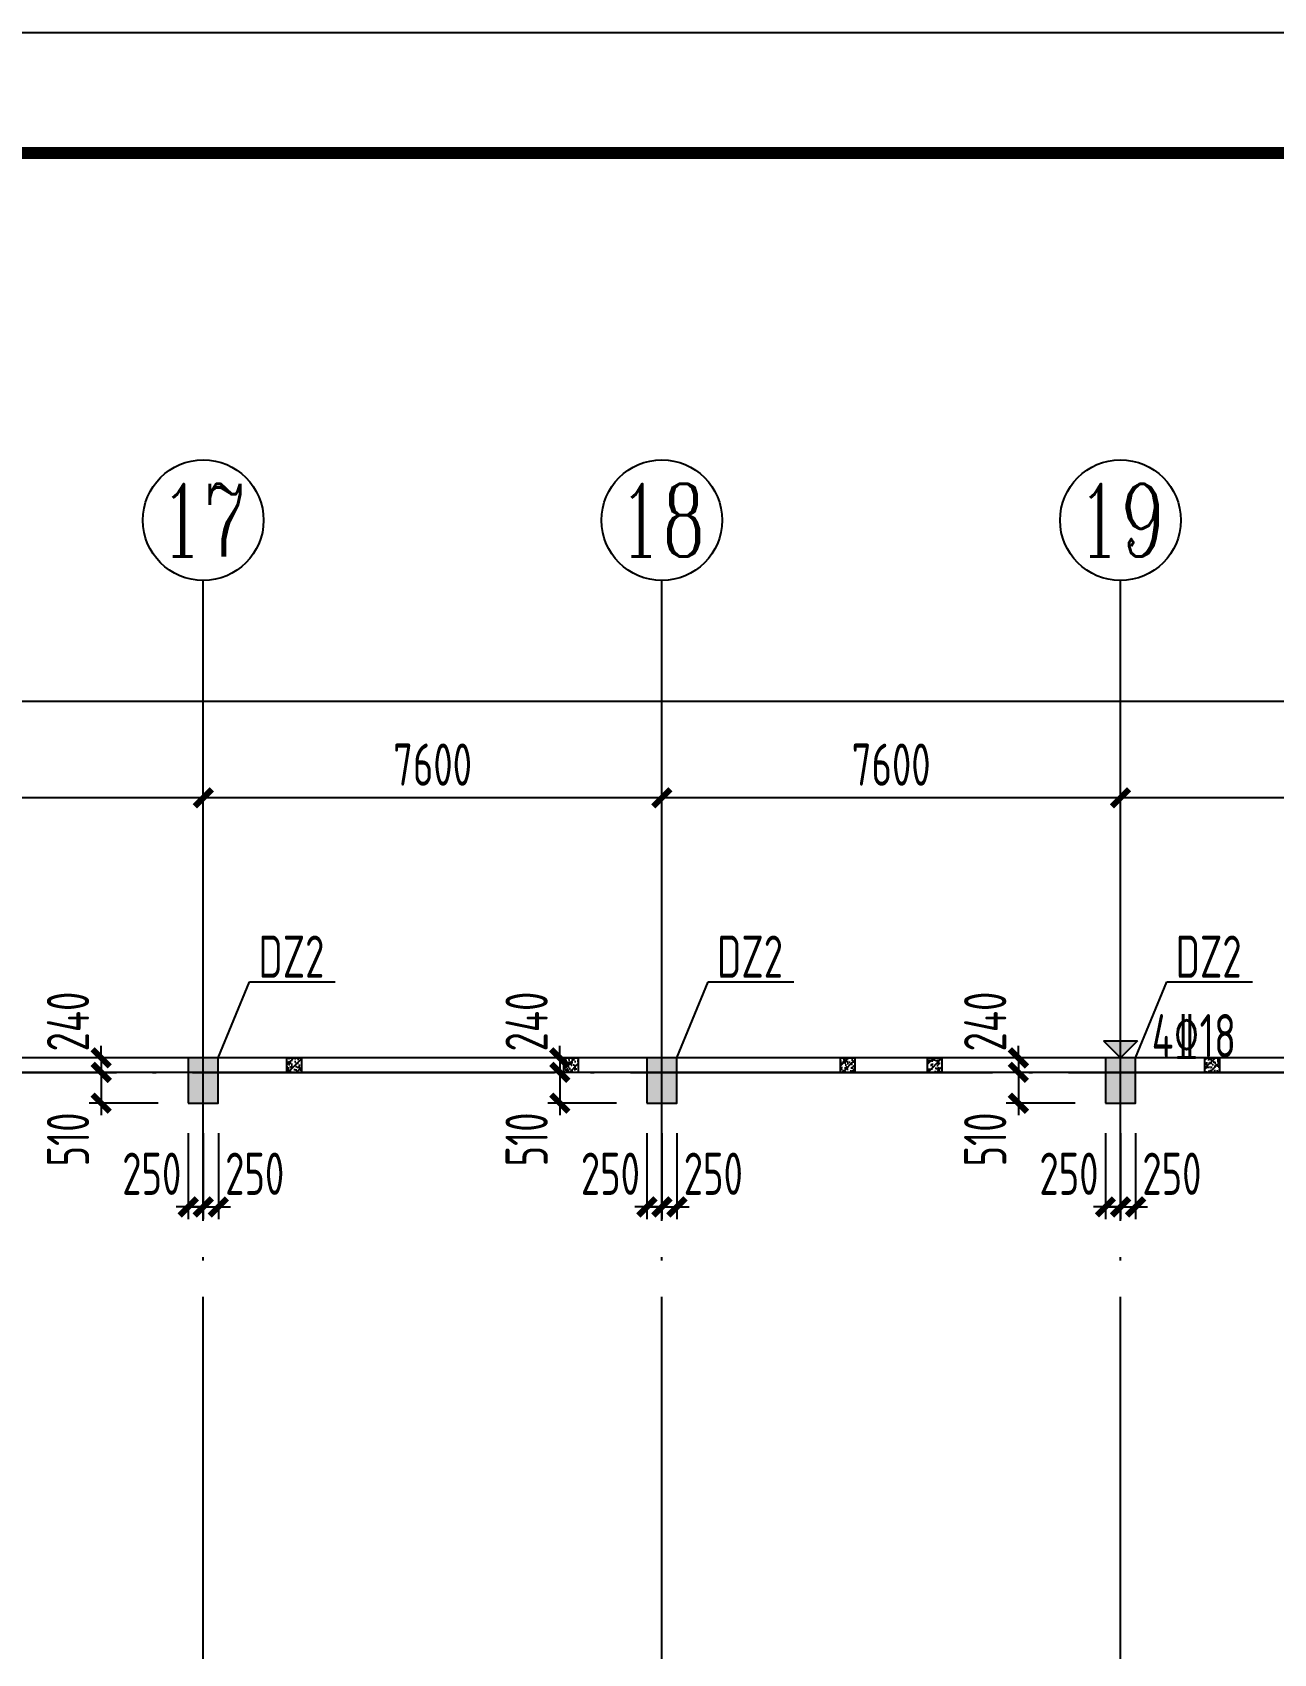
# Model space of a CAD drawing. Extents: x -3102990 to -851544, y -5293060 to -2540151.
# Drawn here: x -2272817 to -2262533, y -2644335 to -2630902 of the extents above; entities that cross this region are included whole.
import ezdxf
from ezdxf.enums import TextEntityAlignment as Align

# ---------------------------------------------------------------- set-up
doc = ezdxf.new("R2010")
doc.units = 0
doc.header["$LTSCALE"] = 1000
doc.header["$PDMODE"] = 1
doc.linetypes.add('DOTE', pattern=[2.42, 2, -0.2, 0.02, -0.2])
doc.layers.get('0').update_dxf_attribs({"linetype": 'CONTINUOUS'})
doc.layers.get('Defpoints').update_dxf_attribs({"linetype": 'CONTINUOUS'})
for name, color, linetype in [('AXIS', 253, 'DOTE'), ('BEAM_CON', 4, 'CONTINUOUS'), ('COLU', 7, 'CONTINUOUS'), ('DIM', 3, 'CONTINUOUS'), ('HATCH', 254, 'CONTINUOUS'), ('NUM', 7, 'CONTINUOUS'), ('PUB_TITLE', 4, 'CONTINUOUS'), ('TEXT', 7, 'CONTINUOUS')]:
    doc.layers.add(name, color=color, linetype=linetype)
doc.layers.add('yichutu', color=7, linetype='CONTINUOUS', true_color=0xffffff, plot=False)
doc.styles.add('TSSD_Axis', font='Complex.shx', dxfattribs={"width": 0.7, "bigfont": 'hztxt.shx'})
doc.styles.add('TSSD_Dimension', font='tssdeng.shx', dxfattribs={"width": 0.7, "bigfont": 'Hztxt.shx'})
doc.styles.add('TSSD_Label', font='tssdeng.shx', dxfattribs={"width": 0.75, "bigfont": 'hztxt.shx'})
doc.styles.add('TSSD_Rein', font='Tssdeng.shx', dxfattribs={"width": 0.75, "bigfont": 'hztxt.shx'})
doc.dimstyles.new('TSSD_200_100', dxfattribs={"dimtxt": 350, "dimasz": 100, "dimexe": 100, "dimexo": 250, "dimgap": 100, "dimtad": 1, "dimdec": 0, "dimlfac": 2, "dimzin": 0, "dimdsep": 46, "dimtxsty": 'TSSD_Dimension', "dimblk": 'ARCHTICK', "dimcen": 0, "dimdle": 100, "dimclrt": 7, "dimadec": 0, "dimazin": 0, "dimtfac": 1, "dimtdec": 0, "dimtix": 1, "dimtmove": 2, "dimatfit": 3, "dimfxl": 1, "dimtolj": 1, "dimtzin": 0, "dimarcsym": 0})

# ---------------------------------------------------------------- blocks, each defined once
blk = doc.blocks.new('ts_axno')
at = {"color": 0, "linetype": 'ByBlock', "lineweight": -2}
blk.add_circle((0, 0), 0.5, dxfattribs=at)
at = {"color": 0, "linetype": 'ByBlock', "lineweight": -2, "style": 'TSSD_Axis', "width": 0.7}
blk.add_attdef('A', text='', height=0.6, dxfattribs=at).set_placement((0, 0), align=Align.MIDDLE_CENTER)
blk = doc.blocks.new('_ArchTick')
at = {"color": 0, "const_width": 0.5}
blk.add_lwpolyline([(-0.71, -0.71), (0.71, 0.71)], dxfattribs=at)
blk = doc.blocks.new('*D1139')
at = {"layer": 'Defpoints', "color": 0, "ltscale": 1.5}
for p in [(-2263801, -2637244), (-2263801, -2638519), (-2259401, -2638519)]:
    blk.add_point(p, dxfattribs=at)
at = {"layer": 'DIM', "color": 0, "lineweight": -2, "ltscale": 1.5}
for p, q in [((-2263801, -2638269), (-2263801, -2637144)), ((-2259401, -2638269), (-2259401, -2637144)), ((-2259301, -2637244), (-2263901, -2637244))]:
    blk.add_line(p, q, dxfattribs=at)
at = {"layer": 'DIM', "color": 0, "lineweight": -2, "ltscale": 1.5, "xscale": 100, "yscale": 100, "zscale": 100, "rotation": 180}
blk.add_blockref('_ArchTick', (-2263801, -2637244), dxfattribs=at)
at = {"layer": 'DIM', "color": 0, "lineweight": -2, "ltscale": 1.5, "xscale": 100, "yscale": 100, "zscale": 100}
blk.add_blockref('_ArchTick', (-2259401, -2637244), dxfattribs=at)
at = {"layer": 'DIM', "color": 7, "ltscale": 1.5, "insert": (-2261601, -2636969), "char_height": 350, "attachment_point": 5, "style": 'TSSD_Dimension'}
blk.add_mtext('\\A1;8800', dxfattribs=at)
blk = doc.blocks.new('*D1140')
at = {"layer": 'Defpoints', "color": 0, "ltscale": 1.5}
for p in [(-2267601, -2637244), (-2267601, -2638519), (-2263801, -2638519)]:
    blk.add_point(p, dxfattribs=at)
at = {"layer": 'DIM', "color": 0, "lineweight": -2, "ltscale": 1.5}
for p, q in [((-2267601, -2638269), (-2267601, -2637144)), ((-2263801, -2638269), (-2263801, -2637144)), ((-2263701, -2637244), (-2267701, -2637244))]:
    blk.add_line(p, q, dxfattribs=at)
at = {"layer": 'DIM', "color": 0, "lineweight": -2, "ltscale": 1.5, "xscale": 100, "yscale": 100, "zscale": 100, "rotation": 180}
blk.add_blockref('_ArchTick', (-2267601, -2637244), dxfattribs=at)
at = {"layer": 'DIM', "color": 0, "lineweight": -2, "ltscale": 1.5, "xscale": 100, "yscale": 100, "zscale": 100}
blk.add_blockref('_ArchTick', (-2263801, -2637244), dxfattribs=at)
at = {"layer": 'DIM', "color": 7, "ltscale": 1.5, "insert": (-2265701, -2636969), "char_height": 350, "attachment_point": 5, "style": 'TSSD_Dimension'}
blk.add_mtext('\\A1;7600', dxfattribs=at)
blk = doc.blocks.new('*D1141')
at = {"layer": 'Defpoints', "color": 0, "ltscale": 1.5}
for p in [(-2271401, -2637244), (-2271401, -2638519), (-2267601, -2638519)]:
    blk.add_point(p, dxfattribs=at)
at = {"layer": 'DIM', "color": 0, "lineweight": -2, "ltscale": 1.5}
for p, q in [((-2271401, -2638269), (-2271401, -2637144)), ((-2267601, -2638269), (-2267601, -2637144)), ((-2267501, -2637244), (-2271501, -2637244))]:
    blk.add_line(p, q, dxfattribs=at)
at = {"layer": 'DIM', "color": 0, "lineweight": -2, "ltscale": 1.5, "xscale": 100, "yscale": 100, "zscale": 100, "rotation": 180}
blk.add_blockref('_ArchTick', (-2271401, -2637244), dxfattribs=at)
at = {"layer": 'DIM', "color": 0, "lineweight": -2, "ltscale": 1.5, "xscale": 100, "yscale": 100, "zscale": 100}
blk.add_blockref('_ArchTick', (-2267601, -2637244), dxfattribs=at)
at = {"layer": 'DIM', "color": 7, "ltscale": 1.5, "insert": (-2269501, -2636969), "char_height": 350, "attachment_point": 5, "style": 'TSSD_Dimension'}
blk.add_mtext('\\A1;7600', dxfattribs=at)
blk = doc.blocks.new('*D1142')
at = {"layer": 'Defpoints', "color": 0, "ltscale": 1.5}
for p in [(-2275201, -2637244), (-2275201, -2638519), (-2271401, -2638519)]:
    blk.add_point(p, dxfattribs=at)
at = {"layer": 'DIM', "color": 0, "lineweight": -2, "ltscale": 1.5}
for p, q in [((-2275201, -2638269), (-2275201, -2637144)), ((-2271401, -2638269), (-2271401, -2637144)), ((-2271301, -2637244), (-2275301, -2637244))]:
    blk.add_line(p, q, dxfattribs=at)
at = {"layer": 'DIM', "color": 0, "lineweight": -2, "ltscale": 1.5, "xscale": 100, "yscale": 100, "zscale": 100, "rotation": 180}
blk.add_blockref('_ArchTick', (-2275201, -2637244), dxfattribs=at)
at = {"layer": 'DIM', "color": 0, "lineweight": -2, "ltscale": 1.5, "xscale": 100, "yscale": 100, "zscale": 100}
blk.add_blockref('_ArchTick', (-2271401, -2637244), dxfattribs=at)
at = {"layer": 'DIM', "color": 7, "ltscale": 1.5, "insert": (-2273301, -2636969), "char_height": 350, "attachment_point": 5, "style": 'TSSD_Dimension'}
blk.add_mtext('\\A1;7600', dxfattribs=at)
blk = doc.blocks.new('*D1158')
at = {"layer": 'Defpoints', "color": 0, "ltscale": 1.5}
for p in [(-2256201, -2636444), (-2332201, -2638519), (-2256201, -2638519)]:
    blk.add_point(p, dxfattribs=at)
at = {"layer": 'DIM', "color": 0, "lineweight": -2, "ltscale": 1.5}
for p, q in [((-2332201, -2638269), (-2332201, -2636344)), ((-2256201, -2638269), (-2256201, -2636344)), ((-2332301, -2636444), (-2256101, -2636444))]:
    blk.add_line(p, q, dxfattribs=at)
at = {"layer": 'DIM', "color": 0, "lineweight": -2, "ltscale": 1.5, "xscale": 100, "yscale": 100, "zscale": 100, "rotation": 180}
blk.add_blockref('_ArchTick', (-2332201, -2636444), dxfattribs=at)
at = {"layer": 'DIM', "color": 0, "lineweight": -2, "ltscale": 1.5, "xscale": 100, "yscale": 100, "zscale": 100}
blk.add_blockref('_ArchTick', (-2256201, -2636444), dxfattribs=at)
at = {"layer": 'DIM', "color": 7, "ltscale": 1.5, "insert": (-2294201, -2636169), "char_height": 350, "attachment_point": 5, "style": 'TSSD_Dimension'}
blk.add_mtext('\\A1;152000', dxfattribs=at)
blk = doc.blocks.new('*D1357')
at = {"layer": 'Defpoints', "color": 0, "ltscale": 1.5}
for p in [(-2271526, -2639399), (-2272247, -2639519), (-2271526, -2639519)]:
    blk.add_point(p, dxfattribs=at)
at = {"layer": 'DIM', "color": 0, "lineweight": -2, "ltscale": 1.5}
for p, q in [((-2272247, -2639399), (-2272247, -2639299)), ((-2271776, -2639399), (-2272347, -2639399)), ((-2272247, -2639399), (-2272247, -2639519)), ((-2271776, -2639519), (-2272347, -2639519)), ((-2272247, -2639519), (-2272247, -2639619))]:
    blk.add_line(p, q, dxfattribs=at)
at = {"layer": 'DIM', "color": 0, "lineweight": -2, "ltscale": 1.5, "xscale": 100, "yscale": 100, "zscale": 100}
for p, rotation in [((-2272247, -2639399), 270), ((-2272247, -2639519), 90)]:
    blk.add_blockref('_ArchTick', p, dxfattribs=dict(at, rotation=rotation))
at = {"layer": 'DIM', "color": 7, "ltscale": 1.5, "insert": (-2272522, -2639098), "char_height": 350, "attachment_point": 5, "rotation": 90, "style": 'TSSD_Dimension'}
blk.add_mtext('\\A1;240', dxfattribs=at)
blk = doc.blocks.new('*D1358')
at = {"layer": 'Defpoints', "color": 0, "ltscale": 1.5}
for p in [(-2271526, -2639519), (-2272247, -2639774), (-2271526, -2639774)]:
    blk.add_point(p, dxfattribs=at)
at = {"layer": 'DIM', "color": 0, "lineweight": -2, "ltscale": 1.5}
for p, q in [((-2272247, -2639419), (-2272247, -2639874)), ((-2271776, -2639519), (-2272347, -2639519)), ((-2271776, -2639774), (-2272347, -2639774))]:
    blk.add_line(p, q, dxfattribs=at)
at = {"layer": 'DIM', "color": 0, "lineweight": -2, "ltscale": 1.5, "xscale": 100, "yscale": 100, "zscale": 100}
for p, rotation in [((-2272247, -2639519), 90), ((-2272247, -2639774), 270)]:
    blk.add_blockref('_ArchTick', p, dxfattribs=dict(at, rotation=rotation))
at = {"layer": 'DIM', "color": 7, "ltscale": 1.5, "insert": (-2272522, -2640075), "char_height": 350, "attachment_point": 5, "rotation": 90, "style": 'TSSD_Dimension'}
blk.add_mtext('\\A1;510', dxfattribs=at)
blk = doc.blocks.new('*D1359')
at = {"layer": 'Defpoints', "color": 0, "ltscale": 1.5}
for p in [(-2271526, -2639774), (-2271401, -2639774), (-2271401, -2640634)]:
    blk.add_point(p, dxfattribs=at)
at = {"layer": 'DIM', "color": 0, "lineweight": -2, "ltscale": 1.5}
for p, q in [((-2271526, -2640024), (-2271526, -2640734)), ((-2271401, -2640024), (-2271401, -2640734)), ((-2271526, -2640634), (-2271626, -2640634)), ((-2271526, -2640634), (-2271401, -2640634)), ((-2271401, -2640634), (-2271301, -2640634))]:
    blk.add_line(p, q, dxfattribs=at)
at = {"layer": 'DIM', "color": 0, "lineweight": -2, "ltscale": 1.5, "xscale": 100, "yscale": 100, "zscale": 100}
blk.add_blockref('_ArchTick', (-2271526, -2640634), dxfattribs=at)
at = {"layer": 'DIM', "color": 0, "lineweight": -2, "ltscale": 1.5, "xscale": 100, "yscale": 100, "zscale": 100, "rotation": 180}
blk.add_blockref('_ArchTick', (-2271401, -2640634), dxfattribs=at)
at = {"layer": 'DIM', "color": 7, "ltscale": 1.5, "insert": (-2271828, -2640359), "char_height": 350, "attachment_point": 5, "style": 'TSSD_Dimension'}
blk.add_mtext('\\A1;250', dxfattribs=at)
blk = doc.blocks.new('*D1360')
at = {"layer": 'Defpoints', "color": 0, "ltscale": 1.5}
for p in [(-2271401, -2639774), (-2271276, -2639774), (-2271276, -2640634)]:
    blk.add_point(p, dxfattribs=at)
at = {"layer": 'DIM', "color": 0, "lineweight": -2, "ltscale": 1.5}
for p, q in [((-2271401, -2640024), (-2271401, -2640734)), ((-2271276, -2640024), (-2271276, -2640734)), ((-2271401, -2640634), (-2271501, -2640634)), ((-2271401, -2640634), (-2271276, -2640634)), ((-2271276, -2640634), (-2271176, -2640634))]:
    blk.add_line(p, q, dxfattribs=at)
at = {"layer": 'DIM', "color": 0, "lineweight": -2, "ltscale": 1.5, "xscale": 100, "yscale": 100, "zscale": 100}
blk.add_blockref('_ArchTick', (-2271401, -2640634), dxfattribs=at)
at = {"layer": 'DIM', "color": 0, "lineweight": -2, "ltscale": 1.5, "xscale": 100, "yscale": 100, "zscale": 100, "rotation": 180}
blk.add_blockref('_ArchTick', (-2271276, -2640634), dxfattribs=at)
at = {"layer": 'DIM', "color": 7, "ltscale": 1.5, "insert": (-2270975, -2640359), "char_height": 350, "attachment_point": 5, "style": 'TSSD_Dimension'}
blk.add_mtext('\\A1;250', dxfattribs=at)
blk = doc.blocks.new('*D1365')
at = {"layer": 'Defpoints', "color": 0, "ltscale": 1.5}
for p in [(-2267726, -2639399), (-2268447, -2639519), (-2267726, -2639519)]:
    blk.add_point(p, dxfattribs=at)
at = {"layer": 'DIM', "color": 0, "lineweight": -2, "ltscale": 1.5}
for p, q in [((-2268447, -2639399), (-2268447, -2639299)), ((-2267976, -2639399), (-2268547, -2639399)), ((-2268447, -2639399), (-2268447, -2639519)), ((-2267976, -2639519), (-2268547, -2639519)), ((-2268447, -2639519), (-2268447, -2639619))]:
    blk.add_line(p, q, dxfattribs=at)
at = {"layer": 'DIM', "color": 0, "lineweight": -2, "ltscale": 1.5, "xscale": 100, "yscale": 100, "zscale": 100}
for p, rotation in [((-2268447, -2639399), 270), ((-2268447, -2639519), 90)]:
    blk.add_blockref('_ArchTick', p, dxfattribs=dict(at, rotation=rotation))
at = {"layer": 'DIM', "color": 7, "ltscale": 1.5, "insert": (-2268722, -2639098), "char_height": 350, "attachment_point": 5, "rotation": 90, "style": 'TSSD_Dimension'}
blk.add_mtext('\\A1;240', dxfattribs=at)
blk = doc.blocks.new('*D1366')
at = {"layer": 'Defpoints', "color": 0, "ltscale": 1.5}
for p in [(-2267726, -2639519), (-2268447, -2639774), (-2267726, -2639774)]:
    blk.add_point(p, dxfattribs=at)
at = {"layer": 'DIM', "color": 0, "lineweight": -2, "ltscale": 1.5}
for p, q in [((-2268447, -2639419), (-2268447, -2639874)), ((-2267976, -2639519), (-2268547, -2639519)), ((-2267976, -2639774), (-2268547, -2639774))]:
    blk.add_line(p, q, dxfattribs=at)
at = {"layer": 'DIM', "color": 0, "lineweight": -2, "ltscale": 1.5, "xscale": 100, "yscale": 100, "zscale": 100}
for p, rotation in [((-2268447, -2639519), 90), ((-2268447, -2639774), 270)]:
    blk.add_blockref('_ArchTick', p, dxfattribs=dict(at, rotation=rotation))
at = {"layer": 'DIM', "color": 7, "ltscale": 1.5, "insert": (-2268722, -2640075), "char_height": 350, "attachment_point": 5, "rotation": 90, "style": 'TSSD_Dimension'}
blk.add_mtext('\\A1;510', dxfattribs=at)
blk = doc.blocks.new('*D1367')
at = {"layer": 'Defpoints', "color": 0, "ltscale": 1.5}
for p in [(-2267726, -2639774), (-2267601, -2639774), (-2267601, -2640634)]:
    blk.add_point(p, dxfattribs=at)
at = {"layer": 'DIM', "color": 0, "lineweight": -2, "ltscale": 1.5}
for p, q in [((-2267726, -2640024), (-2267726, -2640734)), ((-2267601, -2640024), (-2267601, -2640734)), ((-2267726, -2640634), (-2267826, -2640634)), ((-2267726, -2640634), (-2267601, -2640634)), ((-2267601, -2640634), (-2267501, -2640634))]:
    blk.add_line(p, q, dxfattribs=at)
at = {"layer": 'DIM', "color": 0, "lineweight": -2, "ltscale": 1.5, "xscale": 100, "yscale": 100, "zscale": 100}
blk.add_blockref('_ArchTick', (-2267726, -2640634), dxfattribs=at)
at = {"layer": 'DIM', "color": 0, "lineweight": -2, "ltscale": 1.5, "xscale": 100, "yscale": 100, "zscale": 100, "rotation": 180}
blk.add_blockref('_ArchTick', (-2267601, -2640634), dxfattribs=at)
at = {"layer": 'DIM', "color": 7, "ltscale": 1.5, "insert": (-2268028, -2640359), "char_height": 350, "attachment_point": 5, "style": 'TSSD_Dimension'}
blk.add_mtext('\\A1;250', dxfattribs=at)
blk = doc.blocks.new('*D1368')
at = {"layer": 'Defpoints', "color": 0, "ltscale": 1.5}
for p in [(-2267601, -2639774), (-2267476, -2639774), (-2267476, -2640634)]:
    blk.add_point(p, dxfattribs=at)
at = {"layer": 'DIM', "color": 0, "lineweight": -2, "ltscale": 1.5}
for p, q in [((-2267601, -2640024), (-2267601, -2640734)), ((-2267476, -2640024), (-2267476, -2640734)), ((-2267601, -2640634), (-2267701, -2640634)), ((-2267601, -2640634), (-2267476, -2640634)), ((-2267476, -2640634), (-2267376, -2640634))]:
    blk.add_line(p, q, dxfattribs=at)
at = {"layer": 'DIM', "color": 0, "lineweight": -2, "ltscale": 1.5, "xscale": 100, "yscale": 100, "zscale": 100}
blk.add_blockref('_ArchTick', (-2267601, -2640634), dxfattribs=at)
at = {"layer": 'DIM', "color": 0, "lineweight": -2, "ltscale": 1.5, "xscale": 100, "yscale": 100, "zscale": 100, "rotation": 180}
blk.add_blockref('_ArchTick', (-2267476, -2640634), dxfattribs=at)
at = {"layer": 'DIM', "color": 7, "ltscale": 1.5, "insert": (-2267175, -2640359), "char_height": 350, "attachment_point": 5, "style": 'TSSD_Dimension'}
blk.add_mtext('\\A1;250', dxfattribs=at)
blk = doc.blocks.new('*D1373')
at = {"layer": 'Defpoints', "color": 0, "ltscale": 1.5}
for p in [(-2263926, -2639399), (-2264647, -2639519), (-2263926, -2639519)]:
    blk.add_point(p, dxfattribs=at)
at = {"layer": 'DIM', "color": 0, "lineweight": -2, "ltscale": 1.5}
for p, q in [((-2264647, -2639399), (-2264647, -2639299)), ((-2264176, -2639399), (-2264747, -2639399)), ((-2264647, -2639399), (-2264647, -2639519)), ((-2264176, -2639519), (-2264747, -2639519)), ((-2264647, -2639519), (-2264647, -2639619))]:
    blk.add_line(p, q, dxfattribs=at)
at = {"layer": 'DIM', "color": 0, "lineweight": -2, "ltscale": 1.5, "xscale": 100, "yscale": 100, "zscale": 100}
for p, rotation in [((-2264647, -2639399), 270), ((-2264647, -2639519), 90)]:
    blk.add_blockref('_ArchTick', p, dxfattribs=dict(at, rotation=rotation))
at = {"layer": 'DIM', "color": 7, "ltscale": 1.5, "insert": (-2264922, -2639098), "char_height": 350, "attachment_point": 5, "rotation": 90, "style": 'TSSD_Dimension'}
blk.add_mtext('\\A1;240', dxfattribs=at)
blk = doc.blocks.new('*D1374')
at = {"layer": 'Defpoints', "color": 0, "ltscale": 1.5}
for p in [(-2263926, -2639519), (-2264647, -2639774), (-2263926, -2639774)]:
    blk.add_point(p, dxfattribs=at)
at = {"layer": 'DIM', "color": 0, "lineweight": -2, "ltscale": 1.5}
for p, q in [((-2264647, -2639419), (-2264647, -2639874)), ((-2264176, -2639519), (-2264747, -2639519)), ((-2264176, -2639774), (-2264747, -2639774))]:
    blk.add_line(p, q, dxfattribs=at)
at = {"layer": 'DIM', "color": 0, "lineweight": -2, "ltscale": 1.5, "xscale": 100, "yscale": 100, "zscale": 100}
for p, rotation in [((-2264647, -2639519), 90), ((-2264647, -2639774), 270)]:
    blk.add_blockref('_ArchTick', p, dxfattribs=dict(at, rotation=rotation))
at = {"layer": 'DIM', "color": 7, "ltscale": 1.5, "insert": (-2264922, -2640075), "char_height": 350, "attachment_point": 5, "rotation": 90, "style": 'TSSD_Dimension'}
blk.add_mtext('\\A1;510', dxfattribs=at)
blk = doc.blocks.new('*D1375')
at = {"layer": 'Defpoints', "color": 0, "ltscale": 1.5}
for p in [(-2263926, -2639774), (-2263801, -2639774), (-2263801, -2640634)]:
    blk.add_point(p, dxfattribs=at)
at = {"layer": 'DIM', "color": 0, "lineweight": -2, "ltscale": 1.5}
for p, q in [((-2263926, -2640024), (-2263926, -2640734)), ((-2263801, -2640024), (-2263801, -2640734)), ((-2263926, -2640634), (-2264026, -2640634)), ((-2263926, -2640634), (-2263801, -2640634)), ((-2263801, -2640634), (-2263701, -2640634))]:
    blk.add_line(p, q, dxfattribs=at)
at = {"layer": 'DIM', "color": 0, "lineweight": -2, "ltscale": 1.5, "xscale": 100, "yscale": 100, "zscale": 100}
blk.add_blockref('_ArchTick', (-2263926, -2640634), dxfattribs=at)
at = {"layer": 'DIM', "color": 0, "lineweight": -2, "ltscale": 1.5, "xscale": 100, "yscale": 100, "zscale": 100, "rotation": 180}
blk.add_blockref('_ArchTick', (-2263801, -2640634), dxfattribs=at)
at = {"layer": 'DIM', "color": 7, "ltscale": 1.5, "insert": (-2264228, -2640359), "char_height": 350, "attachment_point": 5, "style": 'TSSD_Dimension'}
blk.add_mtext('\\A1;250', dxfattribs=at)
blk = doc.blocks.new('*D1376')
at = {"layer": 'Defpoints', "color": 0, "ltscale": 1.5}
for p in [(-2263801, -2639774), (-2263676, -2639774), (-2263676, -2640634)]:
    blk.add_point(p, dxfattribs=at)
at = {"layer": 'DIM', "color": 0, "lineweight": -2, "ltscale": 1.5}
for p, q in [((-2263801, -2640024), (-2263801, -2640734)), ((-2263676, -2640024), (-2263676, -2640734)), ((-2263801, -2640634), (-2263901, -2640634)), ((-2263801, -2640634), (-2263676, -2640634)), ((-2263676, -2640634), (-2263576, -2640634))]:
    blk.add_line(p, q, dxfattribs=at)
at = {"layer": 'DIM', "color": 0, "lineweight": -2, "ltscale": 1.5, "xscale": 100, "yscale": 100, "zscale": 100}
blk.add_blockref('_ArchTick', (-2263801, -2640634), dxfattribs=at)
at = {"layer": 'DIM', "color": 0, "lineweight": -2, "ltscale": 1.5, "xscale": 100, "yscale": 100, "zscale": 100, "rotation": 180}
blk.add_blockref('_ArchTick', (-2263676, -2640634), dxfattribs=at)
at = {"layer": 'DIM', "color": 7, "ltscale": 1.5, "insert": (-2263375, -2640359), "char_height": 350, "attachment_point": 5, "style": 'TSSD_Dimension'}
blk.add_mtext('\\A1;250', dxfattribs=at)
blk = doc.blocks.new('A$C728275D6')
at = {"ltscale": 1.5}
blk.add_hatch(color=256, dxfattribs=at).paths.add_polyline_path([(-153, 49), (130, 49), (-11, -92)])
for p, q in [((-153, 49), (-11, -92)), ((-153, 49), (130, 49)), ((130, 49), (-11, -92))]:
    blk.add_line(p, q, dxfattribs=at)
blk = doc.blocks.new('A$C08C432BE')
at = {"layer": 'HATCH', "ltscale": 1.5}
h = blk.add_hatch(dxfattribs=at)
h.set_pattern_fill('ARMORED', color=256, scale=10, style=0)
h.set_pattern_definition([(50, (2321063.67, 2681626.08), (71.7260183, -6.2752135), [7.5, -82.5]), (355, (2321063.67, 2681626.08), (-13.8751334, 75.2192134), [6, -66]), (100.4514, (2321069.646, 2681625.554), (57.8509382, 68.9439542), [6.374019, -70.1142112]), (46.1842, (2321063.67, 2681646.08), (106.7241049, -16.5519014), [11.25, -123.75]), (96.6356, (2321072.56, 2681644.7), (93.4662706, 97.411787), [9.5610288, -105.1713]), (351.1842, (2321063.67, 2681646.08), (93.4661945, 97.41186), [9, -99]), (21, (2321073.67, 2681641.08), (59.6907052, -40.2618891), [7.5, -82.5]), (326, (2321073.67, 2681641.08), (24.3315332, 72.5150045), [6, -66]), (71.4514, (2321078.64, 2681637.72), (84.0222629, 32.2530497), [6.374019, -70.1142112]), (37.5, (2321063.669, 2681626.077), (1.21598553, 33.28938538), [0, -65.2, 0, -67, 0, -66.25]), (7.5, (2321063.67, 2681626.077), (26.30695374, 39.4411712), [0, -38.2, 0, -63.7, 0, -25.25]), (327.5, (2321041.369, 2681626.077), (53.38224362, -2.25548717), [0, -25, 0, -78, 0, -103.5]), (317.5, (2321031.37, 2681626.077), (58.31861693, 10.01049823), [0, -32.5, 0, -51.8, 0, -73.5]), (45, (2321063.67, 2681626.077), (-35.35533906, 35.35533906), [])])
h.paths.add_polyline_path([(-79, 92), (41, 92), (41, -28), (-79, -28)])
at = {"layer": 'COLU'}
blk.add_lwpolyline([(-79, 92), (41, 92), (41, -28), (-79, -28)], close=True, dxfattribs=at)
blk = doc.blocks.new('A$C16496DF1')
at = {"layer": 'PUB_TITLE'}
blk.add_lwpolyline([(0, 0), (0, 42000), (104100, 42000), (104100, 0)], close=True, dxfattribs=at)
at = {"layer": 'PUB_TITLE', "const_width": 100}
blk.add_lwpolyline([(103100, 1000), (103100, 41000), (713, 41000), (713, 1000), (103100, 1000)], dxfattribs=at)
blk = doc.blocks.new('yct-1041-420-104100-42000-100-2006.0')
at = {"layer": 'yichutu', "color": 7, "true_color": 0xffffff}
blk.add_lwpolyline([(0, 0), (0, 42000), (104100, 42000), (104100, 0)], close=True, dxfattribs=at)

msp = doc.modelspace()

# ---------------------------------------------------------------- hatches: boundary and pattern name
at = {"layer": 'COLU', "ltscale": 1.5}
h = msp.add_hatch(color=256, dxfattribs=at)
h.paths.add_polyline_path([(-2256081.43, -2641356.35), (-2256456.43, -2641356.35), (-2256456.43, -2641581.35), (-2256081.43, -2641581.35)])
h.paths.add_polyline_path([(-2256081.43, -2645656.35), (-2256456.43, -2645656.35), (-2256456.43, -2645881.35), (-2256081.43, -2645881.35)])
h.paths.add_polyline_path([(-2256081.43, -2639773.85), (-2256381.43, -2639773.85), (-2256381.43, -2639398.85), (-2256081.43, -2639398.85)])
h.paths.add_polyline_path([(-2256081.43, -2649956.35), (-2256456.43, -2649956.35), (-2256456.43, -2650181.35), (-2256081.43, -2650181.35)])
h.paths.add_polyline_path([(-2256081.43, -2654013.85), (-2256381.43, -2654013.85), (-2256381.43, -2654388.85), (-2256081.43, -2654388.85)])
h.paths.add_polyline_path([(-2275326.43, -2654013.85), (-2275076.43, -2654013.85), (-2275076.43, -2654388.85), (-2275326.43, -2654388.85)])
h.paths.add_polyline_path([(-2259526.43, -2639773.85), (-2259276.43, -2639773.85), (-2259276.43, -2639398.85), (-2259526.43, -2639398.85)])
h.paths.add_polyline_path([(-2259526.43, -2654013.85), (-2259276.43, -2654013.85), (-2259276.43, -2654388.85), (-2259526.43, -2654388.85)])
h.paths.add_polyline_path([(-2263926.43, -2639773.85), (-2263676.43, -2639773.85), (-2263676.43, -2639398.85), (-2263926.43, -2639398.85)])
h.paths.add_polyline_path([(-2263926.43, -2654013.85), (-2263676.43, -2654013.85), (-2263676.43, -2654388.85), (-2263926.43, -2654388.85)])
h.paths.add_polyline_path([(-2267726.43, -2639773.85), (-2267476.43, -2639773.85), (-2267476.43, -2639398.85), (-2267726.43, -2639398.85)])
h.paths.add_polyline_path([(-2267726.43, -2654013.85), (-2267476.43, -2654013.85), (-2267476.43, -2654388.85), (-2267726.43, -2654388.85)])
h.paths.add_polyline_path([(-2271526.43, -2639773.85), (-2271276.43, -2639773.85), (-2271276.43, -2639398.85), (-2271526.43, -2639398.85)])
h.paths.add_polyline_path([(-2271526.43, -2654013.85), (-2271276.43, -2654013.85), (-2271276.43, -2654388.85), (-2271526.43, -2654388.85)])
h.paths.add_polyline_path([(-2275326.43, -2639398.85), (-2275076.43, -2639398.85), (-2275076.43, -2639773.85), (-2275326.43, -2639773.85)])
h.paths.add_polyline_path([(-2279126.43, -2639773.85), (-2278876.43, -2639773.85), (-2278876.43, -2639398.85), (-2279126.43, -2639398.85)])
h.paths.add_polyline_path([(-2279126.43, -2654013.85), (-2278876.43, -2654013.85), (-2278876.43, -2654388.85), (-2279126.43, -2654388.85)])
h.paths.add_polyline_path([(-2282926.43, -2639773.85), (-2282676.43, -2639773.85), (-2282676.43, -2639398.85), (-2282926.43, -2639398.85)])
h.paths.add_polyline_path([(-2282926.43, -2654013.85), (-2282676.43, -2654013.85), (-2282676.43, -2654388.85), (-2282926.43, -2654388.85)])
h.paths.add_polyline_path([(-2286726.43, -2639773.85), (-2286476.43, -2639773.85), (-2286476.43, -2639398.85), (-2286726.43, -2639398.85)])
h.paths.add_polyline_path([(-2286726.43, -2654013.85), (-2286476.43, -2654013.85), (-2286476.43, -2654388.85), (-2286726.43, -2654388.85)])
h.paths.add_polyline_path([(-2290526.43, -2639773.85), (-2290276.43, -2639773.85), (-2290276.43, -2639398.85), (-2290526.43, -2639398.85)])
h.paths.add_polyline_path([(-2290526.43, -2654013.85), (-2290276.43, -2654013.85), (-2290276.43, -2654388.85), (-2290526.43, -2654388.85)])
h.paths.add_polyline_path([(-2294326.43, -2639773.85), (-2294076.43, -2639773.85), (-2294076.43, -2639398.85), (-2294326.43, -2639398.85)])
h.paths.add_polyline_path([(-2294326.43, -2654013.85), (-2294076.43, -2654013.85), (-2294076.43, -2654388.85), (-2294326.43, -2654388.85)])
h.paths.add_polyline_path([(-2298126.43, -2639773.85), (-2297876.43, -2639773.85), (-2297876.43, -2639398.85), (-2298126.43, -2639398.85)])
h.paths.add_polyline_path([(-2298126.43, -2654013.85), (-2297876.43, -2654013.85), (-2297876.43, -2654388.85), (-2298126.43, -2654388.85)])
h.paths.add_polyline_path([(-2301926.43, -2639773.85), (-2301676.43, -2639773.85), (-2301676.43, -2639398.85), (-2301926.43, -2639398.85)])
h.paths.add_polyline_path([(-2301926.43, -2654013.85), (-2301676.43, -2654013.85), (-2301676.43, -2654388.85), (-2301926.43, -2654388.85)])
h.paths.add_polyline_path([(-2305726.43, -2639773.85), (-2305476.43, -2639773.85), (-2305476.43, -2639398.85), (-2305726.43, -2639398.85)])
h.paths.add_polyline_path([(-2305726.43, -2654013.85), (-2305476.43, -2654013.85), (-2305476.43, -2654388.85), (-2305726.43, -2654388.85)])
h.paths.add_polyline_path([(-2309526.43, -2639773.85), (-2309276.43, -2639773.85), (-2309276.43, -2639398.85), (-2309526.43, -2639398.85)])
h.paths.add_polyline_path([(-2309526.43, -2654013.85), (-2309276.43, -2654013.85), (-2309276.43, -2654388.85), (-2309526.43, -2654388.85)])
h.paths.add_polyline_path([(-2313326.43, -2639773.85), (-2313076.43, -2639773.85), (-2313076.43, -2639398.85), (-2313326.43, -2639398.85)])
h.paths.add_polyline_path([(-2313326.43, -2654013.85), (-2313076.43, -2654013.85), (-2313076.43, -2654388.85), (-2313326.43, -2654388.85)])
h.paths.add_polyline_path([(-2317126.43, -2639773.85), (-2316876.43, -2639773.85), (-2316876.43, -2639398.85), (-2317126.43, -2639398.85)])
h.paths.add_polyline_path([(-2317126.43, -2654013.85), (-2316876.43, -2654013.85), (-2316876.43, -2654388.85), (-2317126.43, -2654388.85)])
h.paths.add_polyline_path([(-2320926.43, -2639773.85), (-2320676.43, -2639773.85), (-2320676.43, -2639398.85), (-2320926.43, -2639398.85)])
h.paths.add_polyline_path([(-2320926.43, -2654013.85), (-2320676.43, -2654013.85), (-2320676.43, -2654388.85), (-2320926.43, -2654388.85)])
h.paths.add_polyline_path([(-2324726.43, -2639773.85), (-2324476.43, -2639773.85), (-2324476.43, -2639398.85), (-2324726.43, -2639398.85)])
h.paths.add_polyline_path([(-2324726.43, -2654013.85), (-2324476.43, -2654013.85), (-2324476.43, -2654388.85), (-2324726.43, -2654388.85)])
h.paths.add_polyline_path([(-2328526.43, -2639773.85), (-2328276.43, -2639773.85), (-2328276.43, -2639398.85), (-2328526.43, -2639398.85)])
h.paths.add_polyline_path([(-2328526.43, -2654013.85), (-2328276.43, -2654013.85), (-2328276.43, -2654388.85), (-2328526.43, -2654388.85)])

# ---------------------------------------------------------------- linework, layer by layer
at = {"layer": 'AXIS', "ltscale": 1.5}
for p, q in [((-2271401.43, -2655268.85), (-2271401.43, -2638518.85)), ((-2267601.43, -2655268.85), (-2267601.43, -2638518.85)), ((-2263801.43, -2655268.85), (-2263801.43, -2638518.85)), ((-2333201.43, -2639518.85), (-2255201.43, -2639518.85))]:
    msp.add_line(p, q, dxfattribs=at)
at = {"layer": 'BEAM_CON'}
for points in [[(-2331971.43, -2654388.85), (-2256081.43, -2654388.85), (-2256081.43, -2639398.85), (-2331971.43, -2639398.85)], [(-2331971.43, -2654268.85), (-2256201.43, -2654268.85), (-2256201.43, -2639518.85), (-2331971.43, -2639518.85)]]:
    msp.add_lwpolyline(points, dxfattribs=at)
at = {"layer": 'COLU', "ltscale": 1.5}
for points in [[(-2271526.43, -2639773.85), (-2271276.43, -2639773.85), (-2271276.43, -2639398.85), (-2271526.43, -2639398.85)], [(-2267726.43, -2639773.85), (-2267476.43, -2639773.85), (-2267476.43, -2639398.85), (-2267726.43, -2639398.85)], [(-2263926.43, -2639773.85), (-2263676.43, -2639773.85), (-2263676.43, -2639398.85), (-2263926.43, -2639398.85)]]:
    msp.add_lwpolyline(points, close=True, dxfattribs=at)
at = {"layer": 'NUM', "ltscale": 1.5}
for p, q in [((-2271401.43, -2638518.85), (-2271401.43, -2635443.85)), ((-2267601.43, -2638518.85), (-2267601.43, -2635443.85)), ((-2263801.43, -2638518.85), (-2263801.43, -2635443.85))]:
    msp.add_line(p, q, dxfattribs=at)
at = {"layer": 'NUM'}
for p, q in [((-2271276.43, -2639398.85), (-2271017.61, -2638770.25)), ((-2271017.61, -2638770.25), (-2270308.15, -2638770.25)), ((-2267476.43, -2639398.85), (-2267217.61, -2638770.25)), ((-2267217.61, -2638770.25), (-2266508.15, -2638770.25)), ((-2263676.43, -2639398.85), (-2263417.61, -2638770.25)), ((-2263417.61, -2638770.25), (-2262708.15, -2638770.25))]:
    msp.add_line(p, q, dxfattribs=at)

# ---------------------------------------------------------------- block references
at = {"ltscale": 1.5}
for name, p in [('A$C16496DF1', (-2347635.85, -2672902.4)), ('A$C728275D6', (-2263790.08, -2639306.44)), ('A$C08C432BE', (-2270628.8, -2639491.29)), ('A$C08C432BE', (-2268335.47, -2639491.29)), ('A$C08C432BE', (-2266042.13, -2639491.29)), ('A$C08C432BE', (-2265322.13, -2639491.29)), ('A$C08C432BE', (-2263022.13, -2639491.29))]:
    msp.add_blockref(name, p, dxfattribs=at)
at = {"layer": 'NUM'}
ref = msp.add_blockref('ts_axno', (-2271401.43, -2634943.85), dxfattribs=dict(at, xscale=1000, yscale=1000, zscale=1000))
ref.add_attrib('17', '17', dxfattribs={"height": 600, "style": 'TSSD_Axis', "width": 0.7}).set_placement((-2271401.43, -2634943.85), align=Align.MIDDLE_CENTER)
ref = msp.add_blockref('ts_axno', (-2267601.43, -2634943.85), dxfattribs=dict(at, xscale=1000, yscale=1000, zscale=1000))
ref.add_attrib('18', '18', dxfattribs={"height": 600, "style": 'TSSD_Axis', "width": 0.7}).set_placement((-2267601.43, -2634943.85), align=Align.MIDDLE_CENTER)
ref = msp.add_blockref('ts_axno', (-2263801.43, -2634943.85), dxfattribs=dict(at, xscale=1000, yscale=1000, zscale=1000))
ref.add_attrib('19', '19', dxfattribs={"height": 600, "style": 'TSSD_Axis', "width": 0.7}).set_placement((-2263801.43, -2634943.85), align=Align.MIDDLE_CENTER)
at = {"layer": 'yichutu'}
msp.add_blockref('yct-1041-420-104100-42000-100-2006.0', (-2347635.85, -2672902.4), dxfattribs=at)

# ---------------------------------------------------------------- texts
at = {"layer": 'TEXT', "style": 'TSSD_Rein', "width": 0.7}
for p in [(-2270943.43, -2638735.24), (-2267143.43, -2638735.24), (-2263343.43, -2638735.24)]:
    msp.add_text('DZ2', height=350, dxfattribs=at).set_placement(p)
at = {"layer": 'TEXT', "color": 6, "lineweight": 9, "style": 'TSSD_Label', "width": 0.7}
msp.add_text('4%%13218', height=360, dxfattribs=at).set_placement((-2263542.52, -2639396.19))

# ---------------------------------------------------------------- dimensions: what is measured, and where the dimension line sits
at = {"layer": 'DIM', "ltscale": 1.5}
for base, p1, p2, picture, middle in [((-2256201.43, -2636443.85), (-2332201.43, -2638518.85), (-2256201.43, -2638518.85), '*D1158', (-2294201.43, -2636168.85)), ((-2275201.43, -2637243.85), (-2271401.43, -2638518.85), (-2275201.43, -2638518.85), '*D1142', (-2273301.43, -2636968.85)), ((-2271401.43, -2637243.85), (-2267601.43, -2638518.85), (-2271401.43, -2638518.85), '*D1141', (-2269501.43, -2636968.85)), ((-2267601.43, -2637243.85), (-2263801.43, -2638518.85), (-2267601.43, -2638518.85), '*D1140', (-2265701.43, -2636968.85)), ((-2263801.43, -2637243.85), (-2259401.43, -2638518.85), (-2263801.43, -2638518.85), '*D1139', (-2261601.43, -2636968.85))]:
    dim = msp.add_linear_dim(base=base, p1=p1, p2=p2, dimstyle='TSSD_200_100', dxfattribs=at)
    dim.commit()
    dim.dimension.update_dxf_attribs({"geometry": picture, "text_midpoint": middle})
for base, p1, p2, picture, middle in [((-2272247.42, -2639518.85), (-2271526.43, -2639398.85), (-2271526.43, -2639518.85), '*D1357', (-2272522.42, -2639097.76)), ((-2268447.42, -2639518.85), (-2267726.43, -2639398.85), (-2267726.43, -2639518.85), '*D1365', (-2268722.42, -2639097.76)), ((-2264647.42, -2639518.85), (-2263926.43, -2639398.85), (-2263926.43, -2639518.85), '*D1373', (-2264922.42, -2639097.76)), ((-2272247.42, -2639773.85), (-2271526.43, -2639518.85), (-2271526.43, -2639773.85), '*D1358', (-2272522.42, -2640074.94)), ((-2268447.42, -2639773.85), (-2267726.43, -2639518.85), (-2267726.43, -2639773.85), '*D1366', (-2268722.42, -2640074.94)), ((-2264647.42, -2639773.85), (-2263926.43, -2639518.85), (-2263926.43, -2639773.85), '*D1374', (-2264922.42, -2640074.94))]:
    dim = msp.add_linear_dim(base=base, p1=p1, p2=p2, angle=270, dimstyle='TSSD_200_100', dxfattribs=at)
    dim.commit()
    dim.dimension.update_dxf_attribs({"geometry": picture, "text_midpoint": middle, "dimtype": 160})
for base, p1, p2, picture, middle in [((-2271401.43, -2640633.52), (-2271526.43, -2639773.85), (-2271401.43, -2639773.85), '*D1359', (-2271827.52, -2640358.52)), ((-2271276.43, -2640633.52), (-2271401.43, -2639773.85), (-2271276.43, -2639773.85), '*D1360', (-2270975.34, -2640358.52)), ((-2267601.43, -2640633.52), (-2267726.43, -2639773.85), (-2267601.43, -2639773.85), '*D1367', (-2268027.52, -2640358.52)), ((-2267476.43, -2640633.52), (-2267601.43, -2639773.85), (-2267476.43, -2639773.85), '*D1368', (-2267175.34, -2640358.52)), ((-2263801.43, -2640633.52), (-2263926.43, -2639773.85), (-2263801.43, -2639773.85), '*D1375', (-2264227.52, -2640358.52)), ((-2263676.43, -2640633.52), (-2263801.43, -2639773.85), (-2263676.43, -2639773.85), '*D1376', (-2263375.34, -2640358.52))]:
    dim = msp.add_linear_dim(base=base, p1=p1, p2=p2, dimstyle='TSSD_200_100', dxfattribs=at)
    dim.commit()
    dim.dimension.update_dxf_attribs({"geometry": picture, "text_midpoint": middle, "dimtype": 160})

doc.saveas('drawing.dxf')
